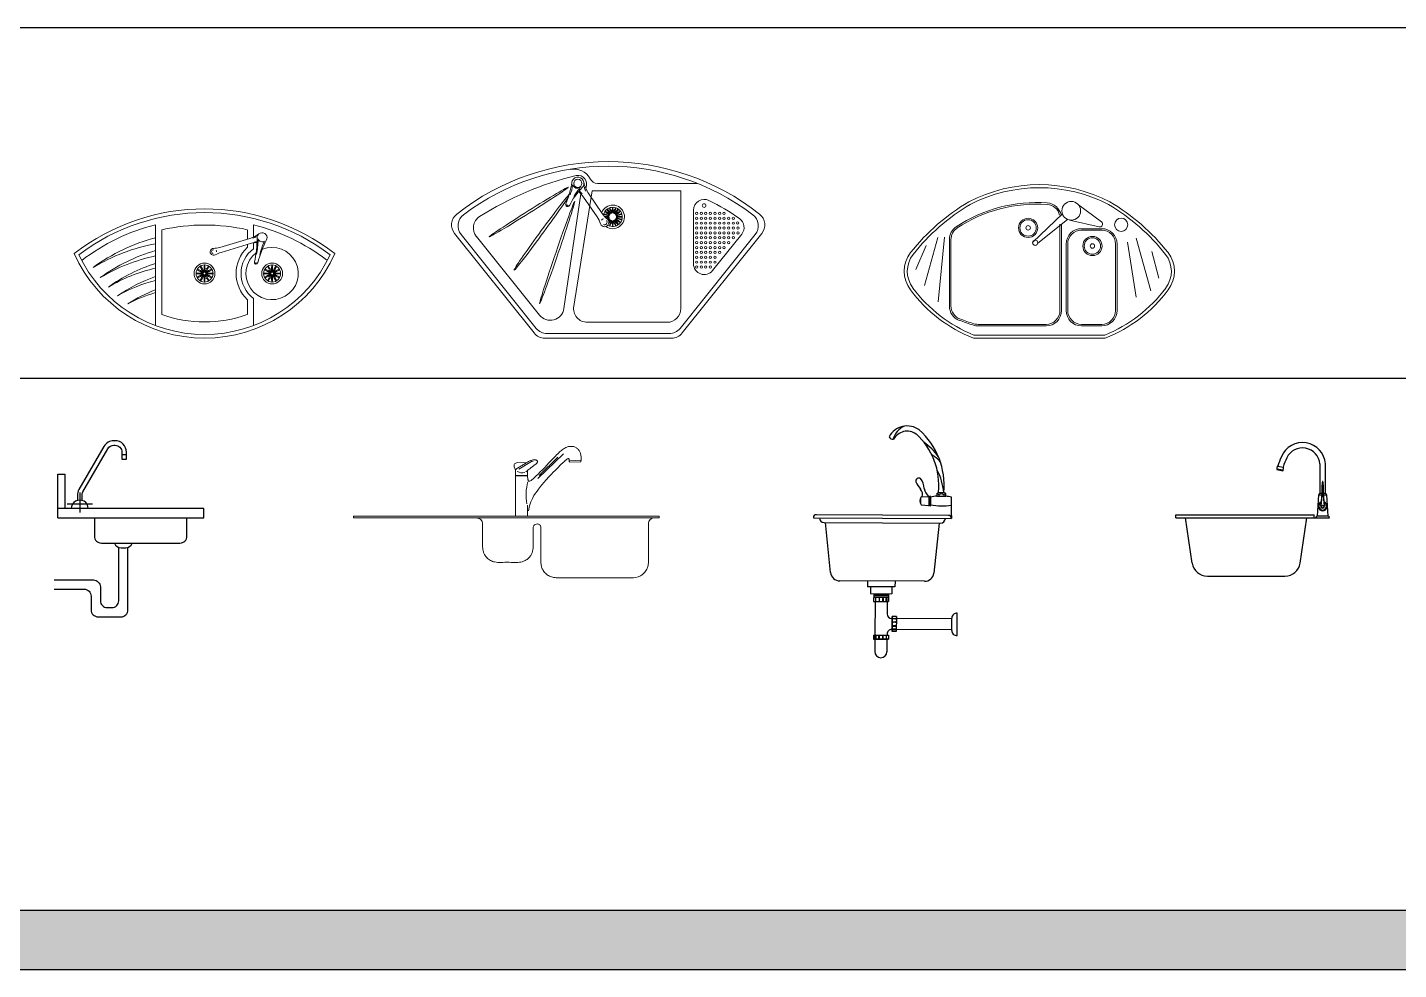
# Model space of a CAD drawing. Header units: millimetres. Extents: x 3489 to 19734, y -3855 to 6441.
# Drawn here: x 6268 to 10734, y -3855 to -786 of the extents above; entities that cross this region are included whole.
import ezdxf

# ---------------------------------------------------------------- set-up
doc = ezdxf.new("R2010")
doc.units = ezdxf.units.MM
doc.layers.add('www.cad-blocks.net', color=7, linetype='Continuous')

# ---------------------------------------------------------------- blocks, each defined once
blk = doc.blocks.new('A$C3A28108E')
for p, q in [((401.8, 535.2), (407.6, 538.6)), ((407.6, 538.6), (425.2, 538.5)), ((431.4, 535), (425.2, 538.5)), ((349.4, 520.6), (349.3, 500.8)), ((350.9, 497.9), (375.3, 496)), ((351, 523.5), (375.5, 524.9)), ((376.5, 523.9), (376.4, 497)), ((376.4, 497), (378.5, 497)), ((376.5, 523.9), (378.7, 523.8)), ((378.7, 525), (378.5, 495.8)), ((382.3, 495.8), (382.5, 525)), ((401.8, 535.2), (401.8, 526.1)), ((401.8, 535.2), (408.3, 531.8)), ((401.8, 526.1), (431.3, 526)), ((408.3, 531.8), (416.6, 535.1)), ((408.3, 531.8), (408.3, 526.1)), ((416.6, 535.1), (424.6, 531.8)), ((424.6, 531.8), (431.4, 535)), ((424.6, 531.8), (424.6, 526)), ((431.3, 526), (431.4, 535)), ((450, 463.5), (450.1, 523)), ((450, 463.5), (450.1, 523)), ((0, 455.6), (450, 453.5)), ((440, 463.5), (10, 465.6)), ((450, 463.5), (450, 453.5)), ((34.9, 440.4), (414.9, 438.7)), ((56.3, 277.2), (39.9, 440.4)), ((409.9, 438.7), (392, 275.6)), ((362, 248.9), (86, 250.2)), ((176, 249.8), (175.9, 231)), ((265.9, 230.5), (175.9, 231)), ((185.9, 230.9), (185.8, 208.9)), ((255.9, 230.6), (255.8, 208.6)), ((266, 249.4), (265.9, 230.5)), ((185.8, 208.9), (255.8, 208.6)), ((196.6, 208.9), (196.5, 183.1)), ((196.5, 183.1), (244.9, 182.9)), ((245, 205.8), (196.6, 206)), ((245, 203.6), (196.6, 203.8)), ((245, 201.1), (196.6, 201.3)), ((245, 196.1), (196.6, 196.3)), ((200.9, 183.1), (200.4, 73.3)), ((202.5, 193.4), (202.4, 185.6)), ((203.8, 185.6), (203.8, 193.4)), ((213.9, 193.3), (213.9, 185.5)), ((215.2, 185.5), (215.2, 193.3)), ((226.2, 185.5), (226.3, 193.3)), ((227.6, 193.3), (227.6, 185.5)), ((237.6, 185.4), (237.7, 193.2)), ((239, 193.2), (239, 185.4)), ((240.5, 182.9), (240.3, 142.5)), ((245, 208.6), (244.9, 182.9)), ((257, 85.6), (257.3, 134)), ((257.3, 134), (257, 85.6)), ((270.5, 134), (257.3, 134)), ((468.5, 145.1), (467.4, 145.1)), ((468.2, 72.6), (468.5, 145.1)), ((257.1, 92.2), (255.1, 92.2)), ((257.2, 127.4), (255.2, 127.4)), ((267.8, 104.3), (260, 104.3)), ((260, 102.9), (267.8, 102.9)), ((267.8, 92.8), (260, 92.9)), ((260, 91.5), (267.8, 91.5)), ((260.1, 128.1), (267.9, 128.1)), ((267.9, 126.7), (260.1, 126.7)), ((260.1, 116.7), (267.9, 116.6)), ((267.9, 115.3), (260.1, 115.3)), ((270.5, 134), (270.2, 85.6)), ((270.4, 127.4), (270.3, 92.2)), ((450.7, 91.3), (270.3, 92.2)), ((450.8, 126.5), (270.4, 127.4)), ((450.7, 89.1), (450.9, 128.7)), ((196, 73.3), (195.9, 60.1)), ((244.3, 59.9), (195.9, 60.1)), ((195.9, 60.1), (244.3, 59.9)), ((196, 73.3), (244.4, 73.1)), ((200.3, 60.1), (200.1, 19.9)), ((201.8, 63), (201.9, 70.8)), ((203.2, 70.8), (203.2, 63)), ((213.3, 62.9), (213.3, 70.7)), ((214.7, 70.7), (214.6, 62.9)), ((225.7, 70.7), (225.6, 62.9)), ((227, 62.9), (227, 70.7)), ((237.1, 70.6), (237.1, 62.8)), ((238.4, 62.8), (238.5, 70.6)), ((239.9, 59.9), (239.7, 19.7)), ((240, 77.3), (240, 73.1)), ((244.4, 73.1), (244.3, 59.9)), ((270.2, 85.6), (257, 85.6))]:
    blk.add_line(p, q)
for centre, radius, start, end in [((305.7, 688), 66.9, 53.7556, 152.0188), ((259.3, 725.7), 14.1, 206.6724, 277.978), ((323.7, 693.8), 66.4, 114.4868, 164.4431), ((305.5, 687.1), 50.6, 54.9599, 150.9927), ((185.6, 562.4), 223.2, 353.8941, 48.1392), ((185.6, 562.4), 240.2, 354.3083, 48.3678), ((244.1, 536.3), 201.9, 36.2117, 54.9183), ((328.1, 563.2), 113.7, 41.2539, 59.5029), ((343.6, 574.7), 10.3, 56.5838, 189.9651), ((306.5, 550), 54.3, 1.3878, 37.8843), ((234.1, 522.1), 191.3, 4.9232, 27.6682), ((479.4, 653), 166.5, 208.7624, 218.4891), ((328.2, 531.4), 27.5, 343.713, 40.7486), ((413.5, 563.4), 54.1, 192.9003, 225.3658), ((370.2, 510.6), 23, 146.0172, 213.4402), ((375.4, 497), 1, 265.6344, 359.7287), ((375.5, 523.9), 1, 359.7287, 93.224), ((380.4, 498.5), 3.3, 234.7346, 304.7229), ((380.6, 522.3), 3.3, 54.7346, 124.7229), ((420.6, 700.4), 206.2, 259.3094, 278.204), ((414.1, 371.3), 155.3, 94.5459, 101.7435), ((417.1, 371.3), 155.3, 77.7139, 84.9115), ((10, 455.6), 10, 89.7287, 179.7287), ((35, 455.4), 15, 179.7287, 269.7287), ((415, 453.7), 15, 269.7287, 359.7287), ((440, 453.5), 10, 359.7287, 89.7287), ((86.2, 280.2), 30, 185.7377, 269.7287), ((362.2, 278.9), 30, 269.7287, 353.7197), ((203.1, 185.6), 0.678, 179.7287, 359.7287), ((203.1, 193.4), 0.678, 359.7287, 179.7287), ((214.6, 193.3), 0.678, 359.7287, 179.7287), ((214.5, 185.5), 0.678, 179.7287, 359.7287), ((226.9, 185.5), 0.678, 179.7287, 359.7287), ((226.9, 193.3), 0.678, 359.7287, 179.7287), ((238.3, 185.4), 0.678, 179.7287, 359.7287), ((238.4, 193.2), 0.678, 359.7287, 179.7287), ((255.3, 142.4), 15, 179.7287, 269.7287), ((467.4, 128.6), 16.5, 85.9062, 179.7287), ((255, 77.2), 15, 89.7287, 179.7287), ((260, 103.6), 0.678, 89.7287, 269.7287), ((260, 92.2), 0.678, 89.7287, 269.7287), ((260.1, 116), 0.678, 89.7287, 269.7287), ((260.1, 127.4), 0.678, 89.7287, 269.7287), ((267.8, 103.6), 0.678, 269.7287, 89.7287), ((267.8, 92.2), 0.678, 269.7287, 89.7287), ((267.9, 127.4), 0.678, 269.7287, 89.7287), ((267.9, 116), 0.678, 269.7287, 89.7287), ((202.5, 63), 0.678, 179.7287, 359.7287), ((202.6, 70.8), 0.678, 359.7287, 179.7287), ((214, 70.7), 0.678, 359.7287, 179.7287), ((213.9, 62.9), 0.678, 179.7287, 359.7287), ((226.3, 62.9), 0.678, 179.7287, 359.7287), ((226.4, 70.7), 0.678, 359.7287, 179.7287), ((237.8, 70.6), 0.678, 359.7287, 179.7287), ((237.7, 62.8), 0.678, 179.7287, 359.7287), ((467.2, 89), 16.5, 179.7287, 273.5513), ((219.9, 19.8), 19.8, 179.7287, 359.7287)]:
    blk.add_arc(centre, radius, start, end)
blk = doc.blocks.new('A$C41BA5875')
for p, q in [((332.2, 358.5), (331.3, 358.7)), ((332.2, 358.5), (349.9, 355.4)), ((338.8, 377.3), (338.8, 377.3)), ((338.8, 377.3), (338.9, 377.3)), ((352.6, 363.5), (352.7, 363.4)), ((469.5, 365.6), (469.5, 270.1)), ((487.5, 270.1), (487.5, 365.6)), ((329.3, 346.9), (348.9, 343.4)), ((349.3, 345.4), (329.6, 348.9)), ((350.6, 353.3), (331, 356.7)), ((351, 355.3), (350, 355.4)), ((469.5, 270.1), (475, 270.1)), ((477.5, 307.6), (477.5, 278.4)), ((479.5, 307.6), (479.5, 278.4)), ((482, 270.1), (487.5, 270.1)), ((464.5, 265.1), (461, 195)), ((466.5, 265.1), (464.5, 265.1)), ((466.5, 265.1), (475, 265.1)), ((482, 265.1), (490.5, 265.1)), ((492.5, 265.1), (490.5, 265.1)), ((496, 195), (492.5, 265.1)), ((53.6, 42.6), (31.5, 190)), ((405.2, 42.6), (427.3, 190)), ((456, 190), (501, 190)), ((496, 195), (461, 195)), ((103.1, 0), (355.8, 0))]:
    blk.add_line(p, q)
at = {"ltscale": 0.5}
for p, q in [((0, 200), (451.2, 200)), ((0, 190), (0, 200)), ((0, 190), (501, 190)), ((451.2, 190), (451.2, 200))]:
    blk.add_line(p, q, dxfattribs=at)
blk.add_circle((478.5, 227.6), 4)
for centre, radius, start, end in [((413.1, 360.5), 74.6, 3.9278, 157.7896), ((412.8, 360.5), 56.9, 5.0863, 153.9099), ((331.7, 357.6), 1.15, 109.6272, 230.4577), ((515.7, 304.3), 191.3, 153.8227, 163.5153), ((533.5, 301.1), 191.3, 153.8227, 163.5153), ((330, 347.8), 1.15, 109.6272, 230.4577), ((336.1, 351.8), 7.1, 135.7303, 204.3545), ((348.5, 344.5), 1.15, 289.6272, 50.4577), ((344.2, 350.4), 7.1, 315.7303, 24.3545), ((350.3, 354.4), 1.15, 289.6272, 50.4577), ((474.4, 263.7), 8.01, 127.6786, 170.3939), ((94.9, 291), 382.8, 350.6374, 358.1278), ((5931.9, -206.6), 5476.7, 174.9947, 175.4442), ((870.3, 283.2), 394.3, 177.3421, 181.749), ((485.9, 302.9), 9.58, 150.7965, 188.1583), ((478.5, 307.2), 1.06, 19.4215, 160.5785), ((471.2, 302.9), 9.58, 351.8417, 29.2035), ((862.2, 291), 382.8, 181.8722, 189.3626), ((86.8, 283.2), 394.3, 358.251, 2.6579), ((-4911.1, -201.2), 5412.7, 4.5522, 5.0068), ((482.6, 263.7), 8.01, 9.6061, 52.3214), ((478.5, 227.6), 15, 109.3835, 71.0922), ((478.5, 227.6), 12.5, 114.4874, 65.5146), ((478.5, 227.6), 6, 171.8513, 8.1487), ((461.5, 189.6), 5.47, 94.6975, 175.3025), ((495.6, 189.6), 5.47, 4.6975, 85.3025), ((103.1, 50), 50, 188.5308, 270), ((355.8, 50), 50, 270, 351.4692)]:
    blk.add_arc(centre, radius, start, end)
blk = doc.blocks.new('A$C62D03D3B')
at = {"lineweight": 5}
for p, q in [((600.3, 323.2), (683.1, 404)), ((664.8, 404.1), (661.3, 400.6)), ((668, 407.2), (664.8, 404.1)), ((671, 410.1), (668, 407.2)), ((673.9, 412.6), (671, 410.1)), ((676.7, 415), (673.9, 412.6)), ((679.6, 417.2), (676.7, 415)), ((682.5, 419.2), (679.6, 417.2)), ((685.3, 421), (682.5, 419.2)), ((688.2, 422.6), (685.3, 421)), ((691.1, 424), (688.2, 422.6)), ((694, 425.2), (691.1, 424)), ((697, 426.2), (694, 425.2)), ((699.9, 427), (697, 426.2)), ((702.9, 427.5), (699.9, 427)), ((705.9, 427.9), (702.9, 427.5)), ((708.8, 428), (705.9, 427.9)), ((711.7, 427.9), (708.8, 428)), ((714.5, 427.5), (711.7, 427.9)), ((717.1, 427), (714.5, 427.5)), ((719.7, 426.2), (717.1, 427)), ((722.1, 425.2), (719.7, 426.2)), ((724.3, 424), (722.1, 425.2)), ((726.4, 422.6), (724.3, 424)), ((728.4, 421.1), (726.4, 422.6)), ((730.2, 419.5), (728.4, 421.1)), ((731.8, 417.7), (730.2, 419.5)), ((733.3, 415.9), (731.8, 417.7)), ((734.6, 414), (733.3, 415.9)), ((735.8, 412), (734.6, 414)), ((736.9, 410), (735.8, 412)), ((737.8, 407.9), (736.9, 410)), ((738.5, 405.7), (737.8, 407.9)), ((739.2, 403.3), (738.5, 405.7)), ((739.8, 400.8), (739.2, 403.3)), ((527, 350.6), (523.1, 361.5)), ((532.5, 374.9), (563, 374.8)), ((536.7, 358.9), (533.9, 357.1)), ((539.7, 360.7), (536.7, 358.9)), ((538.4, 354), (579.4, 378.2)), ((542.8, 362.5), (539.7, 360.7)), ((545.8, 364.3), (542.8, 362.5)), ((548.7, 366), (545.8, 364.3)), ((551.5, 367.7), (548.7, 366)), ((554.2, 369.4), (551.5, 367.7)), ((556.8, 371), (554.2, 369.4)), ((559.3, 372.6), (556.8, 371)), ((561.8, 374.1), (559.3, 372.6)), ((564.2, 375.5), (561.8, 374.1)), ((566.7, 376.9), (564.2, 375.5)), ((569.1, 378.2), (566.7, 376.9)), ((571.6, 379.4), (569.1, 378.2)), ((574, 380.5), (571.6, 379.4)), ((576.4, 381.5), (574, 380.5)), ((575.9, 357), (578.1, 358.8)), ((578.8, 382.4), (576.4, 381.5)), ((578.1, 358.8), (580.3, 360.5)), ((581.1, 383.1), (578.8, 382.4)), ((579.4, 378.2), (585.1, 379.4)), ((580.3, 360.5), (582.4, 362.1)), ((583.4, 383.6), (581.1, 383.1)), ((582.4, 362.1), (584.4, 363.7)), ((585.5, 384), (583.4, 383.6)), ((584.4, 363.7), (586.3, 365)), ((587.6, 384.2), (585.5, 384)), ((586.3, 365), (588.2, 366.3)), ((589.5, 384.3), (587.6, 384.2)), ((588.2, 366.3), (589.9, 367.5)), ((591.3, 384.1), (589.5, 384.3)), ((589.9, 367.5), (591.5, 368.6)), ((593, 383.9), (591.3, 384.1)), ((591.5, 368.6), (593, 369.7)), ((594.5, 383.4), (593, 383.9)), ((593, 369.7), (594.3, 370.7)), ((594.3, 370.7), (595.5, 371.7)), ((595.8, 382.9), (594.5, 383.4)), ((595.5, 371.7), (596.6, 372.8)), ((596.9, 382.2), (595.8, 382.9)), ((596.6, 372.8), (597.4, 373.9)), ((597.7, 381.4), (596.9, 382.2)), ((597.4, 373.9), (598.1, 375)), ((598.3, 380.5), (597.7, 381.4)), ((598.1, 375), (598.6, 376.2)), ((598.7, 379.5), (598.3, 380.5)), ((598.6, 376.2), (598.8, 377.3)), ((598.9, 378.4), (598.7, 379.5)), ((598.8, 377.3), (598.9, 378.4)), ((604.2, 333.5), (664.9, 392.6)), ((622.4, 359.6), (615.1, 352)), ((629.5, 367), (622.4, 359.6)), ((636.3, 374.2), (629.5, 367)), ((642.6, 380.8), (636.3, 374.2)), ((648.2, 386.8), (642.6, 380.8)), ((653.1, 392), (648.2, 386.8)), ((657.5, 396.5), (653.1, 392)), ((661.3, 400.6), (657.5, 396.5)), ((661.8, 354.9), (667.2, 360.3)), ((667.2, 360.3), (672.1, 365.2)), ((672.1, 365.2), (676.4, 369.5)), ((676.4, 369.5), (680.2, 373.3)), ((680.2, 373.3), (683.5, 376.5)), ((683.5, 376.5), (686.3, 379.2)), ((686.3, 379.2), (688.8, 381.5)), ((688.8, 381.5), (691, 383.3)), ((691, 383.3), (692.9, 384.8)), ((692.9, 384.8), (694.6, 386)), ((694.6, 386), (696.1, 386.9)), ((696.1, 386.9), (697.4, 387.5)), ((697.4, 387.5), (698.6, 387.9)), ((698.6, 387.9), (699.6, 387.9)), ((699.6, 387.9), (700.5, 387.7)), ((700.5, 387.7), (701.1, 387.2)), ((701.1, 387.2), (701.6, 386.4)), ((701.6, 386.4), (701.9, 385.4)), ((701.9, 385.4), (702, 384)), ((702, 384), (702, 382.5)), ((702, 382.5), (702.1, 380.8)), ((702.1, 380.8), (702.3, 379)), ((702.3, 379), (702.8, 377.2)), ((702.8, 377.2), (703.3, 376.3)), ((739.9, 382.9), (703.3, 381.2)), ((739.9, 378), (703.3, 376.3)), ((740.3, 398.1), (739.8, 400.8)), ((739.9, 378), (740.5, 379.4)), ((740.8, 395.3), (740.3, 398.1)), ((740.5, 379.4), (741.1, 382.5)), ((741.1, 392.2), (740.8, 395.3)), ((741.4, 388.9), (741.1, 392.2)), ((741.1, 382.5), (741.4, 385.7)), ((741.4, 385.7), (741.4, 388.9)), ((526.7, 351.5), (526.7, 200.2)), ((566.6, 331.6), (526.7, 331.6)), ((527.9, 352.1), (527, 350.6)), ((566.4, 333.1), (527.4, 333.1)), ((529.4, 353.7), (527.9, 352.1)), ((531.4, 355.4), (529.4, 353.7)), ((533.9, 357.1), (531.4, 355.4)), ((561.1, 344.7), (566.6, 349.4)), ((566.3, 342.9), (566.6, 349.4)), ((566.4, 336.6), (566.3, 342.9)), ((566.5, 331.6), (566.4, 336.6)), ((566.6, 349.4), (568.9, 351.3)), ((566.8, 327.7), (566.6, 331.6)), ((567, 324.8), (566.8, 327.7)), ((567.3, 322.6), (567, 324.8)), ((567.6, 320.9), (567.3, 322.6)), ((567.8, 319.6), (567.6, 320.9)), ((568.1, 318.5), (567.8, 319.6)), ((568.3, 317.6), (568.1, 318.5)), ((568.6, 316.9), (568.3, 317.6)), ((568.9, 316.3), (568.6, 316.9)), ((568.9, 351.3), (571.3, 353.2)), ((569.2, 315.7), (568.9, 316.3)), ((569.6, 315.3), (569.2, 315.7)), ((570.1, 315), (569.6, 315.3)), ((570.7, 314.7), (570.1, 315)), ((571.5, 314.6), (570.7, 314.7)), ((571.3, 353.2), (573.6, 355.1)), ((572.5, 314.6), (571.5, 314.6)), ((573.8, 314.9), (572.5, 314.6)), ((573.6, 355.1), (575.9, 357)), ((575.6, 315.7), (573.8, 314.9)), ((577.9, 317.1), (575.6, 315.7)), ((580.9, 319.3), (577.9, 317.1)), ((584.7, 322.3), (580.9, 319.3)), ((589.3, 326.5), (584.7, 322.3)), ((594.8, 331.7), (589.3, 326.5)), ((601.1, 337.9), (594.8, 331.7)), ((607.9, 344.7), (601.1, 337.9)), ((615.1, 352), (607.9, 344.7)), ((618.3, 308.9), (621.6, 312.7)), ((621.6, 312.7), (625.2, 316.8)), ((625.2, 316.8), (629.3, 321.3)), ((629.3, 321.3), (634, 326.3)), ((634, 326.3), (639.2, 331.8)), ((639.2, 331.8), (644.7, 337.5)), ((644.7, 337.5), (650.4, 343.4)), ((650.4, 343.4), (656.2, 349.3)), ((656.2, 349.3), (661.8, 354.9)), ((582.5, 258.6), (587.4, 268)), ((587.4, 268), (592.4, 275.9)), ((592.4, 275.9), (597.3, 282.5)), ((597.3, 282.5), (601.7, 288.1)), ((601.7, 288.1), (605.6, 293.1)), ((605.6, 293.1), (609, 297.4)), ((609, 297.4), (612.2, 301.4)), ((612.2, 301.4), (615.2, 305.2)), ((615.2, 305.2), (618.3, 308.9)), ((566.7, 200.2), (566.4, 236.3)), ((569.6, 218.5), (573.3, 234.2)), ((573.3, 234.2), (577.7, 247.4)), ((577.7, 247.4), (582.5, 258.6)), ((0, 195.2), (0, 200.2)), ((995, 200.2), (0, 200.2)), ((995, 195.2), (0, 195.2)), ((995, 200.2), (995, 195.2))]:
    blk.add_line(p, q, dxfattribs=at)
for centre, radius, start, end in [((532.5, 364.9), 10, 90, 199.9815), ((549.9, 375), 33.4, 238.9538, 284.2723), ((720.4, 268.5), 158.9, 164.0438, 190.03)]:
    blk.add_arc(centre, radius, start, end, dxfattribs=at)
blk.add_spline([(400, 195.2), (414.1, 189.4), (420, 175.2), (420, 166.6), (420, 137.7), (420, 100.2), (422.6, 84.4), (426.7, 75.3), (433.8, 65.8), (445.5, 56.7), (459.2, 51.4), (470, 50.2), (486.3, 50.2), (513.1, 50.2), (535, 50.2), (544.4, 51.1), (553.2, 53.7), (564.7, 60), (573.8, 68.7), (579.4, 77.2), (583.1, 86.7), (584.8, 96.2), (585, 100.2), (585, 112.8), (585, 157.2), (585, 162.8), (585.8, 167.2), (587.4, 170.2), (591.2, 173.6), (597.5, 175.3), (602.2, 174.4), (606.1, 171.9), (608.5, 168.7), (610, 162.8), (610, 154.1), (610, 143), (610, 73.4), (610, 58), (610, 50.2), (611.6, 37.6), (615.8, 26.8), (624.6, 14.9), (634.5, 7.2), (648.4, 1.6), (653.4, 0.7), (660, 0.2), (677.3, 0.2), (696.5, 0.2), (803.7, 0.1), (895.5, 0.1), (926.3, 3), (937.1, 8.2), (945.4, 14.9), (954.9, 28.2), (959.7, 44.6), (960, 50.2), (960, 75), (960, 112.7), (960, 145.2), (960, 168.1), (960, 175.2), (961.5, 182.9), (965.9, 189.4), (970.4, 192.8), (977.8, 195.1), (980, 195.2)], degree=3, dxfattribs=at)
blk = doc.blocks.new('A$C2BC74AC6')
for p, q in [((440.7, 1056.9), (470.7, 1056.9)), ((165.7, 810, 450), (165.7, 678.8, 450)), ((84.1, 735), (248.2, 735)), ((435, 450), (465, 450))]:
    blk.add_line(p, q)
for points in [[(180.7, 758.5), (180.7, 791.2, -0.131652), (186.8, 813.7), (349, 1094.8, -0.267949), (388, 1117.3), (395.7, 1117.3, -0.414214), (440.7, 1072.3), (440.7, 1026.9), (470.7, 1026.9), (470.7, 1072.3, 0.414214), (395.7, 1147.3), (388, 1147.3, 0.267949), (323.1, 1109.8), (160.8, 828.7, 0.131652), (150.7, 791.2), (150.7, 758.4)], [(261.5, 645), (261.5, 525, 0.414214), (306.5, 480), (818.8, 480, 0.414214), (863.8, 525), (863.8, 645)], [(0, 180), (195, 180, -0.414214), (240, 135), (240, 45, 0.414214), (285, 0), (435, 0, 0.414214), (480, 45), (480, 452.6)], [(0, 240), (255, 240, -0.414214), (300, 195), (300, 105, 0.414214), (345, 60), (375, 60, 0.414214), (420, 105), (420, 452.6)]]:
    blk.add_lwpolyline(points, format="xyb")
for points in [[(23.8, 645), (23.8, 930), (68.8, 930), (68.8, 705)], [(23.8, 645), (973.7, 645), (973.7, 705), (23.8, 705)]]:
    blk.add_lwpolyline(points)
for centre, radius, start, end in [((165.9, 705.1), 55.4, 359.87923, 180.12077), ((435, 495), 45, 199.47122, 270), ((465, 495), 45, 270, 340.52878)]:
    blk.add_arc(centre, radius, start, end)
blk = doc.blocks.new('A$C63017C88')
at = {"lineweight": 5}
for p, q in [((264.9, 369.2), (264.9, 41.2)), ((584, 369.2), (584, 329.1)), ((285.1, 353.2), (285.1, 76.9)), ((473.9, 295.4), (572.3, 324.9)), ((563.8, 353.2), (563.8, 322.3)), ((577.4, 309), (478.3, 279.3)), ((563.8, 304.9), (563.8, 295.5)), ((584, 310.6), (584, 291.5)), ((563.8, 125.7), (563.8, 76.9)), ((584, 129.7), (584, 41.2))]:
    blk.add_line(p, q, dxfattribs=at)
for centre, radius in [((424.4, 210.6), 34), ((424.4, 210.6), 27.8), ((644.5, 210.6), 34), ((644.5, 210.6), 27.8), ((424.4, 210.6), 4.35), ((644.5, 210.6), 4.35)]:
    blk.add_circle(centre, radius, dxfattribs=at)
for centre, radius, start, end in [((424.4, -269.5), 690.7, 52.0836, 127.9164), ((424.4, -269.5), 678.5, 52.8944, 127.1056), ((424.4, -269.5), 658.3, 104.0281, 127.4339), ((424.4, -269.5), 638, 77.3876, 102.6124), ((424.4, -269.5), 658.3, 52.8944, 75.9719), ((424.4, -269.5), 617.8, 104.9686, 126.0116), ((550.9, 403), 81, 285.3244, 308.8115), ((576.2, 348.3), 23.7, 284.6845, 313.1915), ((592.5, 290.5), 23.7, 83.0886, 106.8308), ((215.1, 328.4), 380.5, 347.7825, 359.6706), ((374.3, 323.4), 224.7, 347.0726, 359.0727), ((611.8, 327.2), 16.2, 327.5607, 183.6234), ((962.4, 147.7), 377.7, 153.1086, 165.0399), ((612.2, 326.8), 13.1, 193.7669, 306.9935), ((820.6, 219.8), 222.4, 154.8022, 166.8635), ((424.4, 464.8), 464.8, 204.0446, 335.9554), ((424.4, 464.8), 452.6, 205.2548, 334.7452), ((379.5, -299.3), 617.8, 100.6933, 121.0116), ((424.4, -269.5), 577.3, 106.046, 126.0451), ((453.9, 281.3), 11.2, 90.822, 299.8269), ((454.1, 281.5), 6.58, 95.2013, 257.2821), ((452.5, 373.5), 81, 270.822, 285.3244), ((499.7, 201.2), 81, 105.3245, 119.8269), ((457.7, 282.4), 6.14, 347.2607, 46.5135), ((644.5, 210.6), 117.2, 133.5444, 226.4556), ((644.5, 210.6), 101, 126.7908, 233.2092), ((644.5, 210.6), 85.2, 127.8342, 112.2822), ((598.8, 230.9), 81, 92.497, 105.3245), ((382.5, -297.3), 577.3, 101.7534, 121.0451), ((424.4, -269.5), 536.8, 107.2933, 125.6768), ((385.2, -295.1), 536.8, 102.9586, 120.6768), ((592.2, 246.7), 5.38, 167.4821, 343.7019), ((591.8, 248.2), 3.98, 229.0894, 312.0726), ((424.4, -269.5), 496.3, 108.755, 124.7948), ((387.8, -292.6), 496.3, 104.3461, 119.7948), ((424.4, -269.5), 455.8, 110.4929, 123.2213), ((390.3, -289.8), 455.8, 105.9677, 118.2213), ((424.4, 464.8), 412.1, 250.2414, 289.7586)]:
    blk.add_arc(centre, radius, start, end, dxfattribs=at)
at = {"lineweight": 5, "extrusion": (1.44222e-16, -8.32667e-17, -1)}
for centre in [(410.5, 218.6), (630.5, 218.6)]:
    blk.add_ellipse(centre, major_axis=(10.2, -5.9), ratio=0.137964, dxfattribs=at)
at = {"lineweight": 5, "extrusion": (-6.83926e-17, -1.03585e-16, -1)}
for centre, major_axis in [((416.4, 224.5), (5.9, -10.2)), ((636.4, 224.5), (5.9, -10.2)), ((410.5, 202.6), (10.2, 5.9)), ((630.5, 202.6), (10.2, 5.9))]:
    blk.add_ellipse(centre, major_axis=major_axis, ratio=0.137964, dxfattribs=at)
at = {"lineweight": 5, "extrusion": (-2.22045e-16, -5.55112e-17, -1)}
for centre, major_axis in [((424.4, 226.7), (0, -11.7)), ((644.5, 226.7), (0, -11.7)), ((424.4, 194.5), (0, 11.7)), ((644.5, 194.5), (0, 11.7))]:
    blk.add_ellipse(centre, major_axis=major_axis, ratio=0.137964, dxfattribs=at)
at = {"lineweight": 5, "extrusion": (8.22703e-17, -7.95482e-17, -1)}
for centre in [(432.5, 224.5), (652.5, 224.5)]:
    blk.add_ellipse(centre, major_axis=(-5.9, -10.2), ratio=0.137964, dxfattribs=at)
at = {"lineweight": 5, "extrusion": (1.79415e-16, -8.87111e-17, -1)}
for centre in [(438.4, 218.6), (658.4, 218.6)]:
    blk.add_ellipse(centre, major_axis=(-10.2, -5.9), ratio=0.137964, dxfattribs=at)
at = {"lineweight": 5, "extrusion": (5.55112e-17, -4.996e-16, -1)}
for centre in [(408.4, 210.6), (628.4, 210.6)]:
    blk.add_ellipse(centre, major_axis=(11.7, 0), ratio=0.137964, dxfattribs=at)
at = {"lineweight": 5, "extrusion": (-1.581e-16, 5.92297e-17, -1)}
for centre in [(416.4, 196.7), (636.4, 196.7)]:
    blk.add_ellipse(centre, major_axis=(5.9, 10.2), ratio=0.137964, dxfattribs=at)
at = {"lineweight": 5, "extrusion": (-1.84859e-16, -2.34926e-16, -1)}
for centre in [(432.5, 196.7), (652.5, 196.7)]:
    blk.add_ellipse(centre, major_axis=(-5.9, 10.2), ratio=0.137964, dxfattribs=at)
at = {"lineweight": 5, "extrusion": (2.77556e-17, 4.80741e-17, -1)}
for centre in [(438.4, 202.6), (658.4, 202.6)]:
    blk.add_ellipse(centre, major_axis=(-10.2, 5.9), ratio=0.137964, dxfattribs=at)
at = {"lineweight": 5, "extrusion": (-2.77556e-16, -9.53798e-29, -1)}
for centre in [(440.5, 210.6), (660.6, 210.6)]:
    blk.add_ellipse(centre, major_axis=(-11.7, 0), ratio=0.137964, dxfattribs=at)
blk = doc.blocks.new('A$C26F62653')
at = {"lineweight": 5}
for p, q in [((474.9, 504.1), (800.4, 504.1)), ((421, 470.1), (365.7, 96.5)), ((397.7, 103.8), (458.1, 479.9)), ((429.3, 459.7), (473.8, 394.7)), ((490.7, 406.3), (446.7, 470.5)), ((458.1, 479.9), (747.1, 479.9)), ((747.1, 479.9), (747.1, 96.7)), ((788, 417), (788, 242.2)), ((9.6, 340.6), (268.5, 16.9)), ((30.8, 338.1), (275.7, 31.9)), ((80.9, 330.6), (286.1, 74.9)), ((989.3, 338.1), (744.4, 31.9)), ((1010.5, 340.6), (751.6, 16.9)), ((850.3, 220.3), (945.1, 338.9)), ((442.2, 51.7), (702.1, 51.7)), ((303.7, 0), (716.4, 0)), ((310.9, 15), (709.2, 15))]:
    blk.add_line(p, q, dxfattribs=at)
for centre, radius in [((411.3, 504.2), 13.2), ((798.1, 406.4), 3.74), ((813.1, 406.4), 3.74), ((822.4, 432), 6.07), ((828, 406.4), 3.74), ((843, 406.4), 3.74), ((857.9, 406.4), 3.74), ((872.9, 406.4), 3.74), ((887.8, 406.4), 3.74), ((798.1, 390.5), 3.74), ((798.1, 390.5), 3.74), ((798.1, 374.6), 3.74), ((798.1, 358.7), 3.74), ((813.1, 390.5), 3.74), ((813.1, 374.6), 3.74), ((813.1, 358.7), 3.74), ((828, 390.5), 3.74), ((828, 374.6), 3.74), ((828, 358.7), 3.74), ((843, 390.5), 3.74), ((843, 374.6), 3.74), ((843, 358.7), 3.74), ((857.9, 390.5), 3.74), ((857.9, 374.6), 3.74), ((857.9, 358.7), 3.74), ((872.9, 390.5), 3.74), ((872.9, 374.6), 3.74), ((872.9, 358.7), 3.74), ((887.8, 390.5), 3.74), ((887.8, 374.6), 3.74), ((887.8, 358.7), 3.74), ((902.8, 390.5), 3.74), ((902.8, 374.6), 3.74), ((902.8, 358.7), 3.74), ((917.7, 390.5), 3.74), ((917.7, 374.6), 3.74), ((917.7, 358.7), 3.74), ((931.6, 375.2), 3.74), ((932.7, 358.7), 3.74), ((798.1, 342.8), 3.74), ((798.1, 327), 3.74), ((798.1, 311.1), 3.74), ((813.1, 342.8), 3.74), ((813.1, 327), 3.74), ((813.1, 311.1), 3.74), ((828, 342.8), 3.74), ((828, 327), 3.74), ((828, 311.1), 3.74), ((843, 342.8), 3.74), ((843, 327), 3.74), ((843, 311.1), 3.74), ((857.9, 342.8), 3.74), ((857.9, 327), 3.74), ((857.9, 311.1), 3.74), ((872.9, 342.8), 3.74), ((872.9, 327), 3.74), ((872.9, 311.1), 3.74), ((887.8, 342.8), 3.74), ((887.8, 327), 3.74), ((887.8, 311.1), 3.74), ((902.8, 342.8), 3.74), ((902.8, 327), 3.74), ((902.8, 311.1), 3.74), ((917.7, 342.8), 3.74), ((917.7, 327), 3.74), ((932.7, 342.8), 3.74), ((798.1, 295.2), 3.74), ((798.1, 279.3), 3.74), ((813.1, 295.2), 3.74), ((813.1, 279.3), 3.74), ((828, 295.2), 3.74), ((828, 279.3), 3.74), ((843, 295.2), 3.74), ((843, 279.3), 3.74), ((857.9, 295.2), 3.74), ((857.9, 279.3), 3.74), ((872.9, 295.2), 3.74), ((872.9, 279.3), 3.74), ((887.8, 295.2), 3.74), ((798.1, 263.5), 3.74), ((798.1, 247.6), 3.74), ((798.1, 231.7), 3.74), ((813.1, 263.5), 3.74), ((813.1, 247.6), 3.74), ((813.1, 231.7), 3.74), ((828, 263.5), 3.74), ((828, 247.6), 3.74), ((828, 231.7), 3.74), ((843, 263.5), 3.74), ((843, 247.6), 3.74), ((843, 231.7), 3.74), ((857.9, 263.5), 3.74), ((857.9, 247.6), 3.74)]:
    blk.add_circle(centre, radius, dxfattribs=at)
for centre, radius, start, end in [((510.1, -222), 797, 51.7684, 128.2316), ((510.1, -222), 782, 52.9435, 127.0565), ((398.6, 490.1), 60.8, 28.731, 101.8915), ((658.6, -504.8), 1064.9, 103.7234, 122.2173), ((138.8, 541.2), 255, 336.1358, 352.2771), ((307.6, 504.3), 86.6, 334.5047, 356.006), ((411.3, 504.2), 20, 316.2143, 172.2771), ((410.5, 504.2), 16.2, 192.8443, 306.0708), ((411.6, 501.7), 28.5, 332.4191, 101.3602), ((529.1, 527.2), 100, 191.0262, 214.5133), ((461.7, 495.7), 29.3, 186.6463, 215.1533), ((474.9, 529.1), 25, 202.9906, 270), ((609.8, 314), 255, 136.2143, 152.3556), ((475.9, 423.1), 86.6, 132.4854, 153.9867), ((346.9, 403), 100, 34.5132, 47.8811), ((400.3, 454.2), 29.3, 33.0069, 56.7492), ((823, 417), 35, 63.7895, 180), ((509.3, -220.1), 745.1, 54.8833, 63.7895), ((44.7, 368.7), 45, 128.2316, 218.6598), ((66, 366.2), 45, 127.0565, 218.6598), ((378.1, 435.3), 6.64, 156.1358, 332.3556), ((379.6, 436.4), 4.91, 187.7651, 270.7483), ((524.8, 395), 38.4, 234.6196, 158.964), ((573.1, 462.9), 100, 214.5133, 229.0157), ((524.8, 395), 31.3, 239.6825, 168.433), ((954.1, 366.2), 45, 321.3402, 52.9435), ((975.4, 368.7), 45, 321.3402, 51.7684), ((116, 358.7), 45, 123.9063, 218.7472), ((391.4, 338), 100, 20.0108, 34.5132), ((498.4, 377), 13.9, 200.0108, 49.0157), ((495.6, 381.1), 7.59, 93.3242, 152.577), ((498.3, 377.4), 8.12, 242.5557, 44.6365), ((917.8, 360.8), 35, 321.3402, 54.8833), ((823, 242.2), 35, 180, 321.3402), ((321.2, 103.1), 45, 218.7472, 351.5771), ((442.2, 96.7), 45, 170.883, 270), ((702.1, 96.7), 45, 270, 0), ((303.7, 45), 45, 218.6598, 270), ((310.9, 60), 45, 218.6598, 270), ((709.2, 60), 45, 270, 321.3402), ((716.4, 45), 45, 270, 321.3402)]:
    blk.add_arc(centre, radius, start, end, dxfattribs=at)
for centre, major_axis, ratio in [((251.5, 411.1), (-129.2, -81), 0.024903), ((343.9, 278.9), (-57, -166.4), 0.021893), ((504.3, 401.7), (-9.33, 3.03), 0.141228), ((507.3, 407.7), (-7.94, 5.77), 0.141228), ((512.1, 412.5), (-5.77, 7.94), 0.141228), ((518.1, 415.5), (-3.03, 9.33), 0.141228), ((524.8, 416.6), (0, 9.81), 0.141228), ((531.4, 415.5), (3.03, 9.33), 0.141228), ((537.4, 412.5), (5.77, 7.94), 0.141228), ((542.2, 407.7), (7.94, 5.77), 0.141228), ((545.2, 401.7), (9.33, 3.03), 0.141228), ((518.1, 374.6), (-3.03, -9.33), 0.141228), ((524.8, 373.5), (0, -9.81), 0.141228), ((531.4, 374.6), (3.03, -9.33), 0.141228), ((537.4, 377.6), (5.77, -7.94), 0.141228), ((542.2, 382.4), (7.94, -5.77), 0.141228), ((545.2, 388.4), (9.33, -3.03), 0.141228), ((546.3, 395), (9.81, 0), 0.141228)]:
    blk.add_ellipse(centre, major_axis=major_axis, ratio=ratio, dxfattribs=at)
for centre, major_axis, ratio, start_param, end_param in [((295.2, 346.6), (-91.8, -125.3), 0.028535, 3.39134, 9.006628), ((503.2, 395), (-9.81, 0), 0.141228, 1.333526, 5.325935), ((504.3, 388.4), (-9.33, -3.03), 0.141228, 1.819948, 4.707933), ((507.3, 382.4), (-7.94, -5.77), 0.141228, 1.910788, 4.353767), ((512.1, 377.6), (-5.77, -7.94), 0.141228, 1.356424, 4.543366)]:
    blk.add_ellipse(centre, major_axis=major_axis, ratio=ratio, start_param=start_param, end_param=end_param, dxfattribs=at)
blk = doc.blocks.new('A$C5BC748CE')
at = {"lineweight": 5}
for p, q in [((515.1, 405), (418.3, 312.4)), ((567.5, 433.9), (642.2, 378.6)), ((434.9, 309.2), (531.4, 387)), ((507.2, 90), (507.2, 370.9)), ((512.2, 90), (512.2, 370.9)), ((538.5, 384.8), (634.5, 362.8)), ((109.7, 328.4), (66.1, 172)), ((131.1, 329.2), (110.4, 118.1)), ((147.1, 104.8), (147.1, 321.2)), ((152.1, 104.8), (152.1, 321.2)), ((643.1, 356.6), (577.4, 356.6)), ((643.1, 351.6), (577.4, 351.6)), ((755.5, 325.4), (802.7, 153.8)), ((71.3, 301.9), (37.3, 223.6)), ((418.3, 312.4), (418.3, 312.4)), ((434.9, 309.2), (434.9, 309.2)), ((527.4, 90), (527.4, 306.6)), ((532.4, 90), (532.4, 306.6)), ((688.1, 90), (688.1, 306.6)), ((693.1, 90), (693.1, 306.6)), ((727.2, 312.2), (755.5, 133.1)), ((806.4, 282), (829.1, 195.3)), ((462.2, 45), (240.3, 45)), ((577.4, 45), (643.1, 45)), ((653, 10), (227, 10)), ((462.2, 40), (240.3, 40)), ((577.4, 40), (643.1, 40)), ((654.9, 0), (225.1, 0))]:
    blk.add_line(p, q, dxfattribs=at)
for centre, radius in [((544, 414.8), 30.5), ((403.4, 359.2), 31.3), ((403.4, 359.2), 26.7), ((403.4, 359.2), 7.32), ((706.7, 369.5), 21.6), ((426.6, 310.8), 8.48), ((612.9, 300.1), 31.3), ((612.9, 300.1), 26.7), ((612.9, 300.1), 7.32)]:
    blk.add_circle(centre, radius, dxfattribs=at)
for centre, radius, start, end in [((440, 0), 500, 62.5978, 117.4022), ((440, 0), 490, 62.5978, 117.4022), ((556.8, -144.3), 682.9, 120.5322, 141.7128), ((556.8, -144.3), 672.9, 120.5322, 141.7128), ((432.3, -35.6), 477.4, 85.9916, 123.3896), ((432.3, -35.6), 472.4, 85.9916, 123.3896), ((462.2, 390.7), 45, 12.1887, 85.9916), ((462.2, 390.7), 50, 12.1887, 85.9916), ((323.2, -144.3), 672.9, 38.2872, 59.4678), ((323.2, -144.3), 682.9, 38.2872, 59.4678), ((197.1, 321.2), 50, 123.3896, 180), ((197.1, 321.2), 45, 123.3896, 180), ((637.1, 371.3), 8.9, 253.2002, 54.693), ((577.4, 306.6), 50, 90, 180), ((577.4, 306.6), 45, 90, 180), ((643.1, 306.6), 50, 360, 90), ((643.1, 306.6), 45, 360, 90), ((100, 217.8), 100, 142.3842, 217.14), ((100, 217.8), 90, 142.3842, 217.14), ((780, 217.8), 90, 322.86, 37.6158), ((780, 217.8), 100, 322.86, 37.6158), ((398.6, 437.7), 470.9, 216.5388, 248.3767), ((398.6, 437.7), 460.9, 216.5388, 248.1405), ((481.4, 437.7), 460.9, 291.8595, 323.4612), ((481.4, 437.7), 470.9, 291.6233, 323.4612), ((197.1, 104.8), 50, 180, 249.235), ((197.1, 104.8), 45, 180, 249.235), ((462.2, 90), 45, 270, 360), ((462.2, 90), 50, 270, 360), ((577.4, 90), 50, 180, 270), ((577.4, 90), 45, 180, 270), ((643.1, 90), 50, 270, 360), ((643.1, 90), 45, 270, 360), ((452.4, 778.2), 770.1, 249.235, 252.8705), ((452.4, 778.2), 765.1, 249.235, 252.8705), ((240.3, 90), 45, 252.8705, 270), ((240.3, 90), 50, 252.8705, 270)]:
    blk.add_arc(centre, radius, start, end, dxfattribs=at)
blk = doc.blocks.new('FORMAT')
at = {"layer": 'www.cad-blocks.net', "true_color": 0x546d8e}
h = blk.add_hatch(color=155, dxfattribs=at)
h.set_gradient(color1=(68, 68, 68), color2=(84, 109, 142), tint=1)
h.paths.add_polyline_path([(4607.3, -3660.7), (4607.3, -3854.5), (19734.1, -3854.5), (19734.1, -3660.7)])
at = {"layer": 'www.cad-blocks.net', "color": 155, "true_color": 0x546d8e}
for p, q in [((4607.3, -786.1), (19734.1, -786.1)), ((4607.3, -1928.7), (19734.1, -1928.7)), ((4607.3, -3660.7), (19734.1, -3660.7)), ((4607.3, -3660.7), (19734.1, -3660.7)), ((4607.3, -3660.7), (19734.1, -3660.7)), ((4607.3, -3854.5), (19734.1, -3854.5))]:
    blk.add_line(p, q, dxfattribs=at)

msp = doc.modelspace()

# ---------------------------------------------------------------- block references
for name, p in [('A$C26F62653', (7649.4, -1798.2)), ('A$C5BC748CE', (9123.8, -1798.2)), ('A$C63017C88', (6420.4, -1798.2)), ('A$C3A28108E', (8827.7, -2838.9)), ('A$C41BA5875', (10008.1, -2573.2)), ('A$C62D03D3B', (7330.4, -2578.5))]:
    msp.add_blockref(name, p)
at = {"xscale": 0.5, "yscale": 0.5, "zscale": 0.5}
msp.add_blockref('A$C2BC74AC6', (6355.4, -2705.7), dxfattribs=at)
at = {"layer": 'www.cad-blocks.net'}
msp.add_blockref('FORMAT', (0, 0), dxfattribs=at)

doc.saveas('drawing.dxf')
